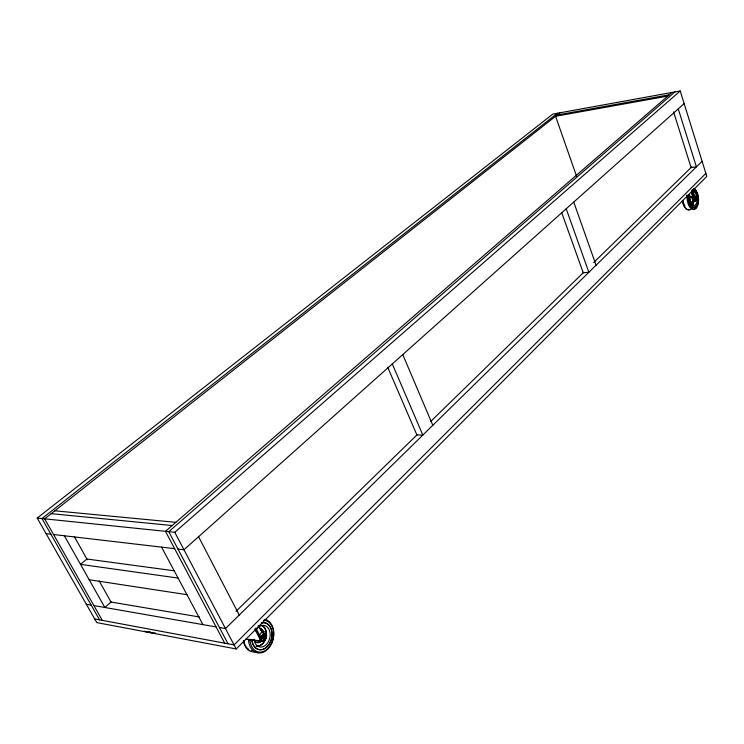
<?xml version="1.0" encoding="UTF-8"?>
<svg xmlns="http://www.w3.org/2000/svg" width="744" height="744" viewBox="0 0 744 744"><rect width="100%" height="100%" fill="white"/><g stroke="black" fill="none" stroke-linecap="round" stroke-linejoin="round"><path stroke-width="1.12" d="M694.691 199.076C695.38 193.542 694.329 203.586 694.524 197.672M692.283 190.278L695.705 198.797A1.107 0.558 84.5 0 1 695.594 200.378L694.822 201.168A1.107 0.558 84.5 0 1 694.394 201.215L694.375 201.206A1.925 0.642 4.8 0 1 694.106 200.768L693.799 198.918A16.48 5.506 5 0 0 690.953 196.769L686.759 195.17M692.199 197.262L693.594 200.694L693.343 198.918A15.587 5.208 5 0 0 690.627 196.853L686.666 195.347M264.483 639.115L266.092 637.469L266.026 634.967L264.353 634.093L263.469 633.934L261.86 635.571L261.925 638.082L264.483 639.115L261.925 638.082M695.566 199.931L696.272 199.215L695.454 196.639L693.975 197.448L694.031 199.094L695.566 199.931L694.803 199.001L694.747 197.355L695.454 196.639M250.254 639.747L251.918 639.98A24.524 0.688 8.4 0 0 259.172 640.835L262.223 641.049A1.721 1.237 -77.3 0 0 263.19 640.631L264.957 638.826A1.721 1.237 -77.4 0 0 265.552 637.255M695.389 199.057A1.107 0.558 84.5 0 1 695.212 200.424L694.431 201.215A1.107 0.558 84.5 0 1 694.013 201.261L692.822 200.48L691.818 197.309M260.028 640.779L262.669 641.105A1.721 1.237 -77.3 0 0 263.627 640.714L265.403 638.91A1.721 1.237 -77.4 0 0 265.98 637.096M694.794 200.024L696.272 199.215M262.809 638.24L262.744 635.729L264.353 634.093M236.211 648.973L706.8 176.402L680.221 90.963L552.811 114.092L37.2 518.057L96.794 622.598L236.211 648.973L174.775 532.295L37.2 518.057M705.861 173.389L234.081 644.909L94.711 618.952M702.094 161.281L225.469 628.568L219.424 627.508M236.053 611.289L417.365 434.496M430.664 421.523L583.696 272.304M593.675 262.576L691.818 166.879M684.154 103.593L183.963 549.751L177.956 549.044M174.775 532.295L680.221 90.963M674.892 91.94L168.776 531.672L228.027 643.783M671.944 92.47L165.466 531.337L224.688 643.16M557.414 113.255L41.971 518.549L99.566 619.854M559.99 112.79L44.64 518.828L102.281 620.356M557.154 115.022L669.256 94.795M667.759 96.097L555.573 116.269L576.646 176.449M693.975 197.448L694.747 197.355M694.682 196.732L696.217 197.569M694.031 199.094L694.803 199.001M694.013 201.261L694.822 201.168M251.602 639.914A23.389 0.651 8.4 0 0 258.075 640.686L260.893 640.891L254.783 629.061M261.693 641.003L255.471 628.996M54.833 510.803L175.854 522.335M51.206 513.658L172.162 525.534M46.081 533.634L50.871 534.192M53.54 534.508L174.645 548.663M248.822 639.561L250.486 639.803M248.97 639.598L245.78 639.17M174.198 570.797L86.89 559.023L80.519 564.361L178.076 578.069M89.187 579.734L186.939 594.67M110.335 601.915L199.476 616.99M266.026 634.967L263.469 633.934M86.332 604.249L91.177 605.095M93.884 605.57L216.085 626.922M261.86 635.571L262.744 635.729M265.208 637.32L266.092 637.469M682.155 201.206L682.657 201.354M258.531 626.02L265.059 635.423M258.084 625.946L263.962 634.409M64.384 535.773L104.848 607.485L111.023 602.026L99.157 580.878M74.288 536.545L87.29 559.721M161.569 547.128L202.926 624.625M198.583 536.712L239.261 615.037M255.871 628.01L262.623 641.096M387.717 367.266L416.9 434.942L422.834 435.063L392.293 363.928M402.764 354.581L432.803 425.289M691.901 190.334L694.896 197.774M561.729 212.756L583.231 272.76L588.857 272.304L566.203 208.794M573.745 202.07L596.074 265.217M691.409 191.85L694.375 201.206M691.501 192.51L694.115 200.768M692.552 197.402L693.594 200.694M678.249 108.856L696.412 166.851L691.102 167.577L673.59 111.953M695.435 197.662L695.491 199.308M262.604 637.162A1.376 0.995 -77.4 0 1 264.157 635.264M264.074 637.487A1.376 0.995 -77.4 0 1 263.739 637.729M262.279 637.31A1.376 0.995 -77.4 0 1 263.739 635.209M262.958 635.757A1.135 0.818 -77.4 0 1 264.092 635.516M264.027 637.255A1.135 0.818 -77.4 0 1 263.757 637.469M263.506 620.236A16.136 11.653 -77.4 0 1 273.643 635.246A16.136 11.653 -77.4 0 1 261.562 652.014A16.136 11.653 -77.4 0 1 249.882 639.133M264.743 619.306A17.159 12.397 -77.4 0 1 273.569 636.734A17.159 12.397 -77.4 0 1 260.261 652.981A17.159 12.397 -77.4 0 1 248.45 639.208M255.155 651.976A17.084 12.397 -77.2 0 1 243.418 640.668M251.974 650.749A16.052 11.653 -77.2 0 1 251.147 650.554M248.803 649.466A16.052 11.653 -77.2 0 1 243.725 641.309M261.302 622.849A13.727 9.914 -77.4 0 1 271.904 633.256A13.727 9.914 -77.4 0 1 262.846 649.354A13.727 9.914 -77.4 0 1 251.76 639.794M259.898 628.522A7.189 5.208 -77.3 0 1 263.562 631.907M261.507 641.03A7.189 5.208 -77.3 0 1 254.169 640.175M260.856 630.419A5.487 3.962 -77.3 0 1 263.06 632.019M260.605 640.891A5.487 3.962 -77.3 0 1 257.089 640.305M260.047 628.55A7.189 5.208 -77.3 0 1 263.348 631.87M261.284 640.993A7.189 5.208 -77.3 0 1 254.16 640.519M261.321 625.369A10.611 7.682 -77.3 0 1 265.85 637.599A10.611 7.682 -77.3 0 1 256.159 645.941M261.516 622.886A13.736 9.914 -77.4 0 1 272.127 633.293A13.736 9.914 -77.4 0 1 263.069 649.391A13.736 9.914 -77.4 0 1 251.974 639.84M261.014 625.258A10.621 7.682 -77.3 0 1 266.157 637.273A10.621 7.682 -77.3 0 1 256.373 645.978M255.657 630.81A10.983 7.933 -77.4 0 1 268.51 628.485A10.983 7.933 -77.4 0 1 265.134 645.578A10.983 7.933 -77.4 0 1 254.02 639.105M150.697 631.963A15.736 12.257 -73.8 0 1 144.513 631.117M155.143 632.8A15.801 12.267 -73.9 0 1 148.958 631.954M688.87 209.445A10.332 5.264 84.4 0 1 682.369 200.852M690.683 209.473A11.002 5.599 84.4 0 1 682.62 200.889M692.98 195.161A11.002 5.599 84.4 0 1 693.334 196.686M694.106 188.483A11.03 5.58 84.5 0 1 698.216 202.228A11.03 5.58 84.5 0 1 691.92 209.194A11.03 5.58 84.5 0 1 687.028 196.323M693.836 188.539A10.37 5.245 84.5 0 1 698.523 201.224A10.37 5.245 84.5 0 1 692.552 208.497A10.37 5.245 84.5 0 1 687.995 195.653M692.878 189.767A8.826 4.464 84.5 0 1 697.779 200.071A8.826 4.464 84.5 0 1 692.58 206.972A8.826 4.464 84.5 0 1 688.898 195.04M683.383 201.884A8.798 4.473 84.4 0 1 683.252 201.28M695.928 198.946A3.088 1.562 84.5 0 1 694.292 201.457A3.088 1.562 84.5 0 1 692.766 197.895M692.887 196.844A3.088 1.562 84.5 0 1 694.338 195.374A3.088 1.562 84.5 0 1 695.798 197.616M692.487 201.206A4.622 2.344 84.4 0 1 690.841 203.493A4.622 2.344 84.4 0 0 692.683 201.178M692.915 201.196A3.525 1.786 84.4 0 1 690.283 201.122A3.525 1.786 84.4 0 1 690.144 195.988M692.246 195.867A3.525 1.786 84.4 0 1 692.785 196.788M692.246 196.314A4.622 2.344 84.4 0 1 692.459 196.881M692.394 191.58A7.059 3.571 84.5 0 1 697.044 198.574A7.059 3.571 84.5 0 1 693.343 205.456A7.059 3.571 84.5 0 1 689.911 196.193M693.082 195.095A6.826 3.46 84.4 0 1 693.641 196.835M693.91 201.122A6.826 3.46 84.4 0 1 692.218 205.195M684.917 206.014A8.798 4.473 84.4 0 1 683.066 201.308M693.073 189.739A8.826 4.464 84.5 0 1 697.974 200.043A8.826 4.464 84.5 0 1 692.776 206.944A8.826 4.464 84.5 0 1 689.093 195.021M692.896 195.123A6.826 3.469 84.4 0 1 693.445 196.862M693.724 201.14A6.826 3.469 84.4 0 1 692.236 205.018M264.948 637.357A1.135 0.818 -77.4 0 0 264.715 635.506A1.135 0.818 -77.4 0 0 263.599 636.938A1.135 0.818 -77.4 0 0 264.948 637.357M265.208 637.441A1.2 0.865 -77.4 0 0 264.948 635.478A1.2 0.865 -77.4 0 0 263.767 637.004A1.2 0.865 -77.4 0 0 265.208 637.441M265.171 637.534A1.376 0.995 -77.4 0 0 264.883 635.292A1.376 0.995 -77.4 0 0 263.534 637.031A1.376 0.995 -77.4 0 0 265.171 637.534M265.441 639.449A4.808 3.469 -77.4 0 0 264.204 631.693A4.808 3.469 -77.4 0 0 259.609 637.971A4.808 3.469 -77.4 0 0 265.441 639.449"/></g></svg>
